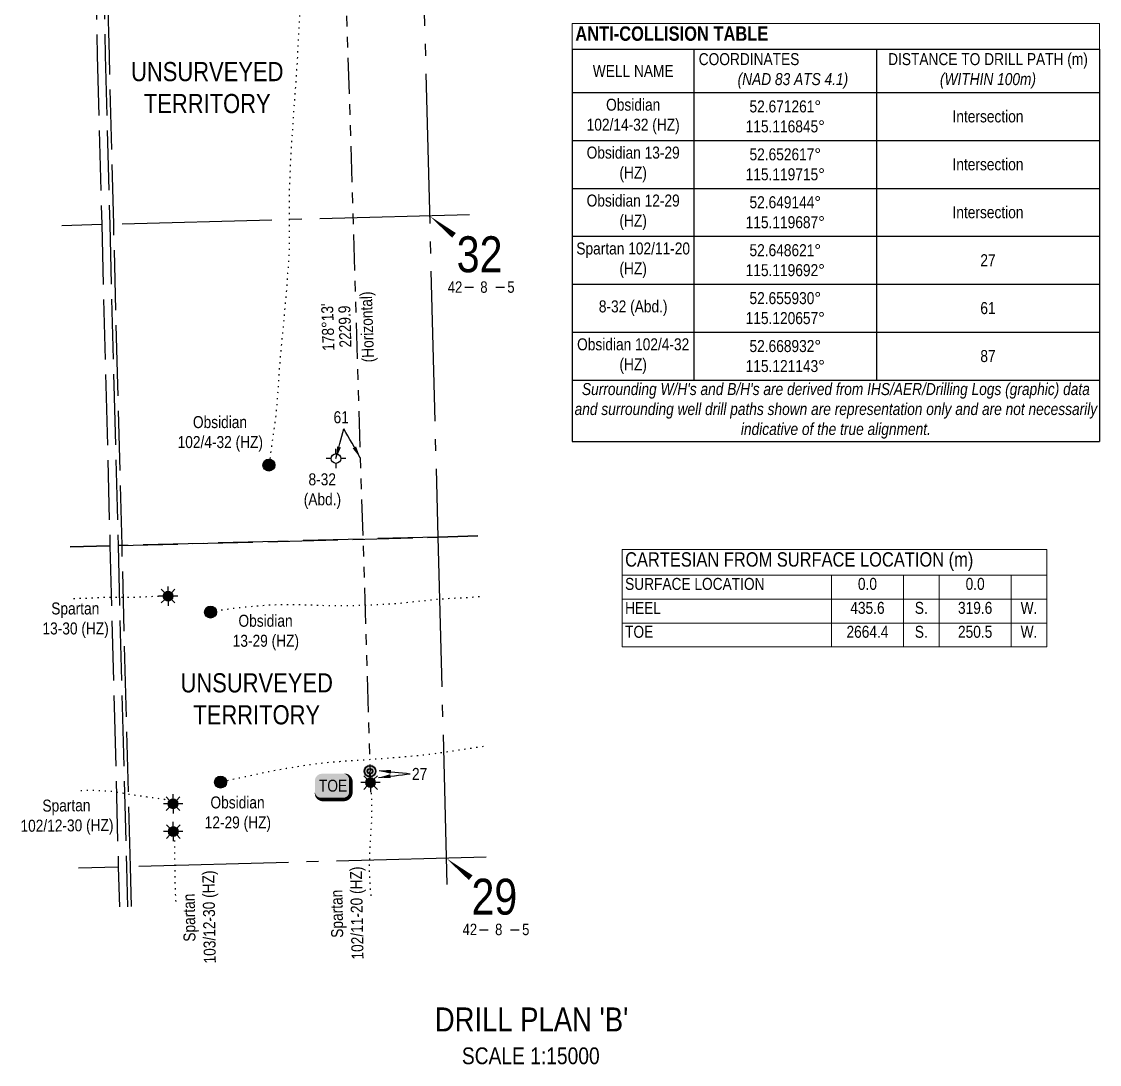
# Model space of a CAD drawing. Extents: x 623573 to 630850, y 5829278 to 5839468.
# Drawn here: x 623713 to 626412, y 5829278 to 5831889 of the extents above; entities that cross this region are included whole.
import ezdxf
from ezdxf.enums import TextEntityAlignment as Align

# ---------------------------------------------------------------- set-up
doc = ezdxf.new("R2010")
doc.units = 0
doc.header["$LTSCALE"] = 5
for name, pattern in [('foc-DOT', [1, 0.2, -0.8]), ('foc-DRILLPATH', [14.75, 6, -1.75, 1.75, -1.75, 1.75, -1.75]), ('foc-QUARTERLINE', [33, 25, -3, 2, -3]), ('foc-TIELINE', [1.875, 1.25, -0.625]), ('foc-UNSURVEYED', [12.5, 10, -2.5])]:
    doc.linetypes.add(name, pattern=pattern)
doc.layers.get('Defpoints').update_dxf_attribs({"color": 9})
for name, color, linetype in [('10', 1, 'Continuous'), ('9', 3, 'Continuous'), ('ABADATA-DRILL-T', 8, 'Continuous'), ('AS-DRILL', 8, 'foc-DOT'), ('AS-DRILL-T', 8, 'Continuous'), ('CG-NOTES', 7, 'Continuous'), ('DETAIL-T', 7, 'Continuous'), ('F-WS-S', 8, 'Continuous'), ('L-BD', 7, 'Continuous'), ('L-MON', 1, 'Continuous'), ('L-QSEC', 8, 'foc-QUARTERLINE'), ('L-SECLBL', 7, 'Continuous'), ('L-UNS-T', 3, 'Continuous'), ('L-USEC', 7, 'foc-UNSURVEYED'), ('P-PDRILLPATH', 12, 'foc-DRILLPATH'), ('T-TIE', 201, 'foc-TIELINE')]:
    doc.layers.add(name, color=color, linetype=linetype)
doc.layers.add('T-TIE-T', color=201, linetype='Continuous', lineweight=18)
doc.styles.add('0', font='ARIALN.TTF')
doc.styles.add('80', font='ARIALN.TTF', dxfattribs={"height": 10})
doc.styles.add('80CG', font='ARIALN.TTF', dxfattribs={"height": 10})
doc.styles.add('80L', font='ARIALN.TTF', dxfattribs={"height": 10})
doc.styles.add('BOLD', font='ARIALNB.TTF')
doc.styles.add('SIMPLEX', font='ARIALN.TTF')
doc.dimstyles.new('Compass 5 000', dxfattribs={"dimscale": 5, "dimtxt": 9, "dimasz": 2, "dimexe": 0.2, "dimexo": 0.0625, "dimgap": 0.5, "dimtad": 0, "dimtih": 1, "dimtoh": 1, "dimzin": 0, "dimdsep": 46, "dimtxsty": '80CG', "dimcen": 0.1, "dimse1": 1, "dimse2": 1, "dimclrd": 256, "dimclrt": 256, "dimaunit": 1, "dimadec": 4, "dimazin": 0, "dimtfac": 0.06, "dimtofl": 0, "dimtmove": 0, "dimatfit": 1, "dimfxl": 0.2, "dimtolj": 1, "dimtzin": 0, "dimlwd": -1, "dimarcsym": 0})

# ---------------------------------------------------------------- blocks, each defined once
blk = doc.blocks.new('L-SECLBL')
at = {"layer": '9', "color": 7}
for p, q in [((-5.08, -27.83), (-12.29, -27.83)), ((20.7, -27.83), (13.5, -27.83))]:
    blk.add_line(p, q, dxfattribs=at)
at = {"layer": '10', "color": 2, "style": 'SIMPLEX'}
blk.add_attdef('SEC', text='', height=30, dxfattribs=at).set_placement((0, 0), align=Align.MIDDLE)
at = {"layer": '10', "color": 5, "style": '80L'}
blk.add_attdef('TWP', text='', height=9.5, dxfattribs=at).set_placement((-14.43, -27.37), align=Align.MIDDLE_RIGHT)
blk.add_attdef('RGE', text='', height=9.5, dxfattribs=at).set_placement((3.62, -27.37), align=Align.MIDDLE_CENTER)
blk.add_attdef('MER', text='', height=9.5, dxfattribs=at).set_placement((23.17, -27.37), align=Align.MIDDLE_LEFT)
blk = doc.blocks.new('BH-Existing')
at = {"layer": 'AS-DRILL-T'}
h = blk.add_hatch(color=256, dxfattribs=at)
h.dxf.hatch_style = 1
edge = h.paths.add_edge_path()
edge.add_arc((0, 0), 0.5, 0, 360)
blk.add_circle((0, 0), 0.5, dxfattribs=at)
blk = doc.blocks.new('GAS')
h = blk.add_hatch(color=255)
h.dxf.hatch_style = 1
edge = h.paths.add_edge_path()
edge.add_arc((0, 0), 0.9, 0, 360)
for p, q in [((-0.81, 0), (-1.62, 0)), ((-0.57, 0.57), (-1.14, 1.14)), ((0, 0.81), (0, 1.62)), ((0.57, 0.57), (1.14, 1.14)), ((1.62, 0), (0.81, 0)), ((-0.57, -0.57), (-1.14, -1.14)), ((0, -0.81), (0, -1.62)), ((1.14, -1.14), (0.57, -0.57))]:
    blk.add_line(p, q)
blk.add_circle((0, 0), 0.8)
blk = doc.blocks.new('GABD')
for p, q in [((-0.81, 0), (-1.62, 0)), ((0, 0.81), (0, 1.62)), ((1.62, 0), (0.81, 0)), ((0, -0.81), (0, -1.62))]:
    blk.add_line(p, q)
blk.add_circle((0, 0), 0.8)
blk = doc.blocks.new('plbh')
at = {"layer": 'L-MON'}
h = blk.add_hatch(color=255, dxfattribs=at)
h.dxf.hatch_style = 1
edge = h.paths.add_edge_path()
edge.add_arc((0, 0), 1.16, 0, 360)
h = blk.add_hatch(color=256, dxfattribs=at)
h.dxf.hatch_style = 1
h.paths.add_polyline_path([(-0.96, 0, 1), (0.96, 0, 1)])
h.paths.add_polyline_path([(0.91, 0, -1), (-0.91, 0, -1)], flags=16)
h.paths.add_polyline_path([(0.45, 0, -1), (-0.45, 0, -1)], flags=0)
h = blk.add_hatch(color=256, dxfattribs=at)
h.dxf.hatch_style = 1
h.paths.add_polyline_path([(-0.45, 0, 1), (0.45, 0, 1)])
h.paths.add_polyline_path([(0.4, 0, -1), (-0.4, 0, -1)], flags=16)
at = {"layer": 'L-MON', "color": 240}
for radius in [0.96, 0.91, 0.45, 0.4]:
    blk.add_circle((0, 0), radius, dxfattribs=at)
blk = doc.blocks.new('*T81')
at = {"layer": 'CG-NOTES', "color": 0, "lineweight": -2, "transparency": 16777216}
for p, q in [((0, -64.3), (1320, -64.3)), ((0, -64.3), (0, -1046.4)), ((304.7, -64.3), (304.7, -892.5)), ((761.9, -64.3), (761.9, -892.5)), ((1320, -64.3), (1320, -1046.4)), ((0, -172.5), (1320, -172.5)), ((0, -292.5), (1320, -292.5)), ((0, -412.5), (1320, -412.5)), ((0, -532.5), (1320, -532.5)), ((0, -652.5), (1320, -652.5)), ((0, -772.5), (1320, -772.5)), ((0, -892.5), (1320, -892.5)), ((0, -1046.4), (1320, -1046.4))]:
    blk.add_line(p, q, dxfattribs=at)
at = {"layer": 'Defpoints', "color": 8, "linetype": 'ByBlock', "lineweight": 0, "transparency": 16777216}
for p, q in [((0, 0), (1320, 0)), ((0, 0), (0, -64.3)), ((1320, 0), (1320, -64.3))]:
    blk.add_line(p, q, dxfattribs=at)
at = {"layer": 'CG-NOTES', "color": 154, "transparency": 16777216, "insert": (7.5, -7), "char_height": 36, "width": 1305, "attachment_point": 1, "style": 'BOLD'}
blk.add_mtext('{\\C14;ANTI-COLLISION TABLE}', dxfattribs=at)
at = {"layer": 'CG-NOTES', "transparency": 16777216, "char_height": 30, "attachment_point": 5, "style": '0'}
for s, insert, width in [('COORDINATES                         {\\fArial Narrow|b0|i1|c0|p34;(NAD 83 ATS 4.1)}', (533.3, -118.4), 442.12), ('DISTANCE TO DRILL PATH (m) {\\fArial Narrow|b0|i1|c0|p34;(WITHIN 100m)}', (1040.9, -118.4), 543.133), ('WELL NAME', (152.4, -118.4), 289.747), ('Obsidian 102/14-32 (HZ)', (152.4, -232.5), 289.747), ('52.671261°^J115.116845°', (533.3, -232.5), 442.12), ('Intersection', (1040.9, -232.5), 543.133), ('Obsidian 13-29 (HZ)', (152.4, -352.5), 289.747), ('52.652617°^J115.119715°', (533.3, -352.5), 442.12), ('Intersection', (1040.9, -352.5), 543.133), ('Obsidian 12-29 (HZ)', (152.4, -472.5), 289.747), ('52.649144°^J115.119687°', (533.3, -472.5), 442.12), ('Intersection', (1040.9, -472.5), 543.133), ('Spartan 102/11-20 (HZ)', (152.4, -592.5), 289.747), ('52.648621°^J115.119692°', (533.3, -592.5), 442.12), ('27', (1040.9, -592.5), 543.133), ('52.655930°^J115.120657°', (533.3, -712.5), 442.12), ('8-32 (Abd.)', (152.4, -712.5), 289.747), ('61', (1040.9, -712.5), 543.133), ('Obsidian 102/4-32 (HZ)', (152.4, -832.5), 289.747), ('52.668932°^J115.121143°', (533.3, -832.5), 442.12), ('87', (1040.9, -832.5), 543.133), ("{\\fArial Narrow|b0|i1|c0|p34;Surrounding W/H's and B/H's are derived from IHS/AER/Drilling Logs (graphic) data and surrounding well drill paths shown are representation only and are not necessarily indicative of the true alignment.}", (660, -969.5), 1305)]:
    blk.add_mtext(s, dxfattribs=dict(at, insert=insert, width=width))
blk = doc.blocks.new('*T83')
at = {"layer": 'Defpoints', "color": 8, "linetype": 'ByBlock', "lineweight": 0, "transparency": 16777216}
for p, q in [((0, 0), (1063.9, 0)), ((0, 0), (0, -244.1)), ((1063.9, 0), (1063.9, -244.1)), ((0, -64.2), (1063.9, -64.2)), ((524.4, -64.2), (524.4, -244.1)), ((704.3, -64.2), (704.3, -244.1)), ((794.2, -64.2), (794.2, -244.1)), ((974, -64.2), (974, -244.1)), ((0, -124.2), (1063.9, -124.2)), ((0, -184.1), (1063.9, -184.1)), ((0, -244.1), (1063.9, -244.1))]:
    blk.add_line(p, q, dxfattribs=at)
at = {"layer": 'CG-NOTES', "color": 154, "transparency": 16777216, "insert": (7.5, -7), "char_height": 35.97, "width": 1048.948, "attachment_point": 1, "style": 'BOLD'}
blk.add_mtext('{\\fArial Narrow|b0|i0|c0|p34;\\C14;CARTESIAN FROM SURFACE LOCATION (m)}', dxfattribs=at)
at = {"layer": 'CG-NOTES', "transparency": 16777216, "style": '0'}
for s, insert, char_height, width, attachment_point in [('SURFACE LOCATION', (7.5, -71.2), 29.975, 509.445, 1), ('0.0', (614.4, -71.2), 29.97, 164.866, 2), ('0.0', (884.1, -71.2), 29.97, 164.866, 2), ('HEEL', (7.5, -131.2), 29.97, 509.445, 1), ('435.6', (614.4, -131.2), 29.97, 164.866, 2), ('S.', (749.2, -131.2), 29.97, 74.918, 2), ('319.6', (884.1, -131.2), 29.97, 164.866, 2), ('W.', (1019, -131.2), 29.97, 74.918, 2), ('TOE', (7.5, -191.1), 29.97, 509.445, 1), ('2664.4', (614.4, -191.1), 29.97, 164.866, 2), ('S.', (749.2, -191.1), 29.97, 74.918, 2), ('250.5', (884.1, -191.1), 29.97, 164.866, 2), ('W.', (1019, -191.1), 29.97, 74.918, 2)]:
    blk.add_mtext(s, dxfattribs=dict(at, insert=insert, char_height=char_height, width=width, attachment_point=attachment_point))
blk = doc.blocks.new('*U98')
h = blk.add_hatch(color=255)
edge = h.paths.add_edge_path()
edge.add_line((-9, -11.5), (9, -11.5))
edge.add_arc((9, -5.5), 6, 270, 360)
edge.add_line((15, -5.5), (15, 4))
edge.add_arc((9, 4), 6, 0, 90)
edge.add_line((9, 10), (-9, 10))
edge.add_arc((-9, 4), 6, 90, 180)
edge.add_line((-15, 4), (-15, -5.5))
edge.add_arc((-9, -5.5), 6, 180, 270)
at = {"color": 14, "flags": 128}
blk.add_lwpolyline([(-9, -11.5, 3, 3, 0), (9, -11.5, 3, 3, 0.414214), (15, -5.5, 3, 3, 0), (15, 4, 3, 0, 0.414214), (9, 10, 0, 0, 0), (-9, 10, 0, 0, 0.414214), (-15, 4, 0, 0, 0), (-15, -5.5, 0, 3, 0.414214)], format="xyseb", close=True, dxfattribs=at)
at = {"color": 14, "style": '80'}
blk.add_attdef('ENTER_TEXT_001', (-26.85, -4.92), '', height=10, dxfattribs=at)

msp = doc.modelspace()

# ---------------------------------------------------------------- linework, layer by layer
at = {"layer": 'AS-DRILL', "ltscale": 3, "flags": 128}
for points in [[(624658.809, 5833217.793), (624654.309, 5833210.902), (624650.895, 5833205.651), (624649.789, 5833203.931), (624645.255, 5833196.79), (624640.624, 5833189.487), (624635.896, 5833182.1), (624631.108, 5833174.663), (624628.57, 5833170.755), (624626.252, 5833167.183), (624621.309, 5833159.601), (624616.237, 5833151.966), (624611.055, 5833144.318), (624605.916, 5833136.591), (624598.171, 5833124.434), (624597.058, 5833122.634), (624593.179, 5833116.421), (624588.187, 5833108.407), (624583.195, 5833100.374), (624578.214, 5833092.301), (624573.254, 5833084.219), (624568.263, 5833076.165), (624563.233, 5833068.081), (624558.131, 5833060.045), (624552.919, 5833052.026), (624547.749, 5833043.948), (624542.7, 5833035.793), (624539.66, 5833030.782), (624537.714, 5833027.55), (624532.839, 5833019.249), (624528.067, 5833010.882), (624523.416, 5833002.437), (624518.928, 5832993.907), (624514.602, 5832985.281), (624510.468, 5832976.59), (624506.374, 5832967.86), (624502.322, 5832959.111), (624498.502, 5832950.258), (624494.925, 5832941.301), (624491.591, 5832932.251), (624485.578, 5832913.907), (624482.83, 5832904.652), (624480.292, 5832895.353), (624478.016, 5832885.97), (624476.073, 5832876.526), (624474.37, 5832867.038), (624472.723, 5832857.722), (624471.182, 5832848.208), (624469.901, 5832838.642), (624468.781, 5832829.079), (624467.782, 5832819.48), (624466.902, 5832809.893), (624466.134, 5832800.27), (624465.345, 5832790.646), (624464.496, 5832781.031), (624463.628, 5832771.404), (624462.749, 5832761.798), (624461.829, 5832752.221), (624460.949, 5832742.655), (624460.18, 5832733.061), (624459.581, 5832723.452), (624459.152, 5832713.828), (624458.734, 5832704.214), (624458.286, 5832694.568), (624457.798, 5832684.922), (624457.36, 5832675.288), (624456.932, 5832665.643), (624455.785, 5832646.387), (624454.288, 5832627.131), (624453.379, 5832617.534), (624452.379, 5832607.944), (624451.48, 5832598.338), (624450.651, 5832588.723), (624449.703, 5832579.095), (624448.627, 5832569.733), (624447.407, 5832560.178), (624446.469, 5832552.821), (624445.273, 5832543.456), (624444.198, 5832534.075), (624443.213, 5832524.706), (624442.238, 5832515.328), (624441.342, 5832505.981), (624440.557, 5832496.607), (624439.893, 5832487.196), (624439.116, 5832468.33), (624438.609, 5832449.48), (624437.791, 5832430.662), (624436.883, 5832411.812), (624436.137, 5832392.946), (624435.287, 5832374.187), (624434.28, 5832355.325), (624433.562, 5832336.499), (624433.135, 5832317.652), (624432.358, 5832298.795), (624431.209, 5832279.979), (624430.082, 5832261.133), (624429.375, 5832242.288), (624429.247, 5832223.458), (624429.28, 5832204.622), (624429.423, 5832185.76), (624429.636, 5832166.909), (624429.539, 5832148.05), (624428.863, 5832128.786), (624427.684, 5832109.988), (624426.012, 5832090.928), (624424.06, 5832071.87), (624422.454, 5832052.962), (624421.259, 5832033.634), (624419.727, 5832014.557), (624417.866, 5831995.452), (624416.025, 5831976.348), (624414.011, 5831957.358), (624412.03, 5831938.64), (624410.316, 5831919.639), (624408.953, 5831900.647), (624407.85, 5831882.002), (624406.732, 5831863.176), (624405.639, 5831844.541), (624404.657, 5831825.859), (624403.815, 5831807.581), (624402.9, 5831787.86), (624401.683, 5831768.611), (624400.186, 5831749.386), (624398.778, 5831730.162), (624397.511, 5831710.913), (624396.134, 5831691.68), (624394.636, 5831672.444), (624393.238, 5831653.221), (624392.012, 5831633.962), (624390.769, 5831614.933), (624389.472, 5831595.673), (624388.336, 5831576.397), (624387.199, 5831557.14), (624386.173, 5831537.867), (624385.377, 5831518.58), (624384.351, 5831499.306), (624383.335, 5831480.033), (624382.779, 5831460.722), (624382.564, 5831441.43), (624382.578, 5831422.143), (624382.793, 5831402.842), (624382.945, 5831393.203), (624383.017, 5831383.582), (624383.069, 5831373.94), (624383.201, 5831364.3), (624383.253, 5831354.668), (624383.245, 5831345.024), (624383.157, 5831335.399), (624382.909, 5831325.759), (624382.671, 5831316.139), (624382.373, 5831306.498), (624381.984, 5831296.875), (624381.436, 5831287.237), (624380.707, 5831277.625), (624379.953, 5831268.592), (624379.06, 5831258.395), (624378.27, 5831248.801), (624377.571, 5831239.2), (624376.882, 5831229.598), (624376.193, 5831219.987), (624375.524, 5831210.376), (624374.716, 5831200.762), (624373.826, 5831191.155), (624372.917, 5831181.558), (624372.028, 5831171.952), (624371.229, 5831162.348), (624370.38, 5831152.752), (624368.592, 5831133.539), (624366.743, 5831114.334), (624364.794, 5831095.156), (624363.066, 5831075.935), (624361.328, 5831056.723), (624359.599, 5831037.531), (624358.094, 5831018.215), (624357.376, 5831008.593), (624356.707, 5830998.962), (624355.531, 5830979.685), (624354.234, 5830960.434), (624352.786, 5830941.2), (624351.234, 5830922.163), (624349.406, 5830902.948), (624347.106, 5830883.801), (624344.293, 5830864.751), (624341.32, 5830845.697), (624338.7, 5830826.572), (624336.34, 5830807.424), (624334.535, 5830794.202), (624332.147, 5830778.394)], [(624078.638, 5830449.728), (624078.679, 5830449.699), (624079.475, 5830449.85), (624080.164, 5830450.298), (624079.714, 5830450.657), (624078.825, 5830450.643), (624078.036, 5830450.583), (624077.031, 5830451.127), (624076.202, 5830452.246), (624077.423, 5830452.218), (624077.626, 5830452.113), (624077.749, 5830452.006), (624077.652, 5830451.863), (624077.226, 5830451.712), (624076.5, 5830451.543), (624075.455, 5830451.336), (624074.082, 5830451.06), (624072.409, 5830450.767), (624070.435, 5830450.505), (624068.181, 5830450.257), (624065.586, 5830450.009), (624062.652, 5830449.753), (624059.407, 5830449.528), (624055.79, 5830449.344), (624051.863, 5830449.202), (624047.615, 5830449.082), (624043.067, 5830448.934), (624038.211, 5830448.707), (624033.006, 5830448.432), (624027.473, 5830448.118), (624021.619, 5830447.796), (624015.485, 5830447.486), (624009.03, 5830447.208), (624002.303, 5830447.014), (623995.314, 5830446.902), (623988.163, 5830446.826), (623980.832, 5830446.775), (623973.289, 5830446.789), (623965.464, 5830446.886), (623957.54, 5830446.93), (623949.369, 5830446.848), (623941.08, 5830446.722), (623932.67, 5830446.614), (623924.201, 5830446.464), (623916.514, 5830446.254), (623906.31, 5830445.868), (623897.399, 5830445.427), (623888.398, 5830444.943), (623879.226, 5830444.524), (623869.891, 5830444.211), (623860.444, 5830443.966), (623850.467, 5830443.736), (623837.659, 5830443.39)], [(624859.254, 5830448.274), (624847.752, 5830447.455), (624838.118, 5830446.73), (624819.09, 5830445.627), (624809.438, 5830445.191), (624790.139, 5830444.141), (624780.551, 5830443.587), (624761.639, 5830442.257), (624752.268, 5830441.439), (624742.778, 5830440.547), (624723.78, 5830438.714), (624714.192, 5830437.731), (624695.351, 5830435.632), (624685.738, 5830434.507), (624676.134, 5830433.383), (624666.779, 5830432.325), (624647.566, 5830430.677), (624637.916, 5830430.141), (624618.835, 5830429.196), (624609.194, 5830428.721), (624590.211, 5830427.839), (624580.789, 5830427.41), (624561.866, 5830426.519), (624552.58, 5830426.214), (624524.058, 5830425.91), (624514.445, 5830425.895), (624495.118, 5830425.904), (624466.368, 5830426.304), (624437.793, 5830427.239), (624408.856, 5830428.245), (624389.6, 5830428.626), (624379.955, 5830428.681), (624360.864, 5830428.466), (624351.449, 5830428.137), (624332.569, 5830427.157), (624322.962, 5830426.523), (624303.844, 5830425.057), (624294.363, 5830424.216), (624284.873, 5830423.325), (624275.392, 5830422.504), (624265.98, 5830421.685), (624247.019, 5830419.593), (624237.669, 5830418.325), (624205.732, 5830413.609), (624186.001, 5830410.366)], [(624869.022, 5830073.43), (624862.764, 5830072.532), (624853.227, 5830071.129), (624824.571, 5830066.84), (624796.153, 5830062.587), (624767.518, 5830058.248), (624738.853, 5830054.269), (624710.399, 5830051.016), (624681.782, 5830048.248), (624653.107, 5830045.789), (624624.306, 5830043.587), (624595.552, 5830041.466), (624566.598, 5830039.33), (624537.827, 5830037.488), (624509.155, 5830035.66), (624489.938, 5830034.151), (624470.892, 5830032.247), (624451.876, 5830029.923), (624432.746, 5830027.417), (624423.198, 5830026.084), (624413.653, 5830024.651), (624394.658, 5830021.558), (624375.767, 5830018.317), (624366.245, 5830016.745), (624337.892, 5830011.553), (624328.431, 5830009.603), (624309.76, 5830005.598), (624300.351, 5830003.528), (624281.641, 5829999.502), (624253.77, 5829993.493), (624238.711, 5829990.234), (624211.323, 5829984.528)], [(624586.659, 5829983.391), (624586.659, 5829983.401), (624586.619, 5829983.8), (624586.623, 5829984.8), (624586.452, 5829986.367), (624586.155, 5829988.529), (624585.603, 5829991.656), (624584.948, 5829995.3), (624584.68, 5829996.744), (624584.46, 5829997.888), (624584.38, 5829998.667), (624584.269, 5829999.104), (624584.237, 5829999.163), (624584.456, 5829998.809), (624584.818, 5829997.998), (624585.462, 5829996.304), (624585.961, 5829995.207), (624586.397, 5829994.228), (624586.749, 5829993.357), (624587.093, 5829992.445), (624587.429, 5829991.474), (624587.781, 5829990.623), (624588.141, 5829989.862), (624588.511, 5829989.091), (624588.803, 5829988.278), (624588.946, 5829987.392), (624589.048, 5829986.524), (624589.029, 5829985.733), (624588.889, 5829984.97), (624588.686, 5829984.314), (624588.525, 5829983.96), (624588.501, 5829983.729), (624588.509, 5829983.419), (624588.314, 5829983.224), (624587.935, 5829983.204), (624587.587, 5829983.115), (624587.3, 5829982.987), (624587.114, 5829982.842), (624586.946, 5829982.758), (624586.719, 5829982.642), (624586.473, 5829982.496), (624586.348, 5829982.302), (624586.331, 5829982.162), (624586.296, 5829981.971), (624586.28, 5829981.84), (624586.255, 5829981.64), (624586.29, 5829981.08), (624586.433, 5829980.194), (624586.674, 5829978.99), (624586.973, 5829977.517), (624587.277, 5829975.834), (624587.545, 5829974.001), (624587.675, 5829972.064), (624587.769, 5829969.985), (624587.907, 5829967.768), (624588.08, 5829965.362), (624588.228, 5829962.775), (624588.281, 5829959.985), (624588.299, 5829956.965), (624588.308, 5829953.574), (624588.436, 5829949.826), (624588.612, 5829945.739), (624588.755, 5829941.431), (624588.932, 5829936.934), (624589.187, 5829932.169), (624589.439, 5829927.084), (624589.556, 5829921.835), (624589.559, 5829916.374), (624589.507, 5829910.69), (624589.45, 5829904.837), (624589.409, 5829898.344), (624589.309, 5829892.219), (624589.072, 5829885.971), (624588.659, 5829879.548), (624588.134, 5829872.832), (624587.624, 5829865.946), (624587.189, 5829858.852), (624586.682, 5829851.437), (624586.078, 5829843.908), (624585.477, 5829836.26), (624584.952, 5829828.424), (624584.64, 5829820.423), (624584.462, 5829812.285), (624584.208, 5829804.026), (624583.898, 5829795.585), (624583.713, 5829786.957), (624583.671, 5829778.213), (624583.622, 5829769.379), (624583.615, 5829760.426), (624583.872, 5829751.359), (624584.37, 5829742.229), (624584.94, 5829733.051), (624585.539, 5829723.903), (624586.171, 5829714.607), (624586.865, 5829705.262), (624587.52, 5829695.876), (624587.981, 5829688.845)], [(624092.14, 5829930.333), (624091.903, 5829930.617), (624090.813, 5829931.769), (624090.575, 5829931.683), (624090.354, 5829930.957), (624089.523, 5829929.055), (624089.029, 5829928.052), (624088.477, 5829926.937), (624088.402, 5829926.365), (624088.831, 5829926.036), (624089.302, 5829925.998), (624090.675, 5829926.274), (624092.173, 5829926.773), (624092.805, 5829927.099), (624093.369, 5829927.704), (624093.874, 5829928.308), (624094.348, 5829928.93), (624094.64, 5829929.608), (624094.772, 5829930.302), (624094.814, 5829931.003), (624094.836, 5829931.704), (624094.942, 5829932.607), (624095.054, 5829933.68), (624095.271, 5829934.596), (624095.332, 5829934.928), (624095.197, 5829935.134), (624095.015, 5829935.209), (624094.836, 5829935.145), (624094.767, 5829935.133), (624094.706, 5829935.151), (624094.514, 5829935.236), (624093.977, 5829935.503), (624092.985, 5829935.947), (624091.59, 5829936.481), (624089.793, 5829937.114), (624087.624, 5829937.818), (624085.076, 5829938.482), (624082.121, 5829939.046), (624078.826, 5829939.56), (624075.251, 5829940.077), (624071.406, 5829940.638), (624067.277, 5829941.291), (624062.838, 5829941.976), (624058.039, 5829942.651), (624052.719, 5829943.343), (624046.857, 5829944.131), (624040.671, 5829945.051), (624034.253, 5829946.044), (624027.574, 5829947.041), (624020.606, 5829948.04), (624013.338, 5829949.022), (624005.801, 5829949.986), (623997.931, 5829951.012), (623989.828, 5829952.182), (623981.529, 5829953.577), (623973.065, 5829955.147), (623964.632, 5829956.709), (623956.159, 5829958.239), (623947.642, 5829959.578), (623938.971, 5829960.633), (623930.117, 5829961.443), (623921.067, 5829962.088), (623911.932, 5829962.571), (623902.76, 5829962.913), (623893.56, 5829963.164), (623884.243, 5829963.332), (623874.892, 5829963.249), (623865.458, 5829962.893), (623855.962, 5829962.587), (623850.125, 5829962.422)], [(624094.7, 5829860.507), (624094.609, 5829860.554), (624093.951, 5829860.867), (624093.789, 5829860.913), (624092.755, 5829860.676), (624092.521, 5829860.43), (624092.549, 5829860.151), (624092.74, 5829859.725), (624092.883, 5829859.609), (624093.62, 5829859.738), (624094.196, 5829859.873), (624094.836, 5829859.89), (624095.316, 5829859.512), (624095.414, 5829858.815), (624095.438, 5829858.305), (624095.723, 5829858.102), (624095.861, 5829858.166), (624096.263, 5829858.897), (624096.523, 5829859.254), (624096.621, 5829859.336), (624096.71, 5829859.398), (624096.76, 5829859.39), (624096.781, 5829859.34), (624096.82, 5829858.991), (624096.799, 5829858.28), (624096.737, 5829857.178), (624096.655, 5829855.716), (624096.561, 5829853.963), (624096.469, 5829852.11), (624096.369, 5829850.186), (624096.265, 5829848.013), (624096.16, 5829845.52), (624096.034, 5829842.685), (624095.877, 5829839.48), (624095.7, 5829835.894), (624095.544, 5829831.909), (624095.468, 5829827.505), (624095.553, 5829822.706), (624095.718, 5829817.509), (624095.814, 5829811.869), (624095.871, 5829805.839), (624095.948, 5829799.408), (624096.096, 5829792.59), (624096.343, 5829785.384), (624096.568, 5829777.867), (624096.651, 5829770.067), (624096.617, 5829762.143), (624096.565, 5829754.149), (624096.528, 5829745.955), (624096.577, 5829737.514), (624096.771, 5829728.896), (624097.09, 5829720.071), (624097.372, 5829713.456), (624097.984, 5829700.338), (624098.028, 5829699.399), (624098.893, 5829683.836), (624099.355, 5829675.79)]]:
    msp.add_lwpolyline(points, dxfattribs=at)
at = {"layer": 'L-QSEC', "ltscale": 3}
for p, q in [((624712.193, 5832253.047), (624755.326, 5830598.029)), ((624834.329, 5831404.808), (623933.525, 5831380.736)), ((623913.412, 5831380.215), (623813.448, 5831377.534)), ((624755.326, 5830598.029), (624778.875, 5829693.946)), ((624876.236, 5829796.576), (623975.208, 5829772.492)), ((623955.095, 5829771.971), (623855.13, 5829769.291))]:
    msp.add_line(p, q, dxfattribs=at)
at = {"layer": 'L-SECLBL', "flags": 128}
for points in [[(624734.369, 5831402.137, 0, 14.995, 0), (624795.6, 5831353.379, 0, 0, 0)], [(624776.271, 5829793.904, 0, 14.995, 0), (624837.502, 5829745.146, 0, 0, 0)]]:
    msp.add_lwpolyline(points, format="xyseb", dxfattribs=at)
at = {"layer": 'L-USEC', "ltscale": 3}
for p, q in [((623891.356, 5832231.185), (623902.449, 5831803.184)), ((623911.462, 5832231.706), (623922.555, 5831803.706)), ((623932.603, 5831803.991), (623921.64, 5832226.959)), ((623902.449, 5831803.184), (623913.412, 5831380.215)), ((623922.562, 5831803.706), (623933.525, 5831380.736)), ((623943.565, 5831381.021), (623932.603, 5831803.991)), ((623913.412, 5831380.215), (623923.832, 5830978.153)), ((623933.525, 5831380.736), (623943.946, 5830978.675)), ((623953.986, 5830978.958), (623943.565, 5831381.021)), ((623923.832, 5830978.153), (623934.253, 5830576.092)), ((623943.946, 5830978.675), (623954.366, 5830576.614)), ((623964.407, 5830576.898), (623953.986, 5830978.958)), ((624354.836, 5830587.329), (623954.366, 5830576.614)), ((623954.366, 5830576.614), (624354.836, 5830587.329)), ((624755.326, 5830598.029), (624354.836, 5830587.329)), ((624354.836, 5830587.329), (624755.326, 5830598.029)), ((624855.282, 5830600.7), (624755.326, 5830598.029)), ((624755.326, 5830598.029), (624855.282, 5830600.7)), ((623834.289, 5830573.412), (623934.253, 5830576.092)), ((623934.253, 5830576.092), (623834.289, 5830573.412)), ((623934.253, 5830576.092), (623944.674, 5830174.032)), ((623954.366, 5830576.614), (623964.787, 5830174.553)), ((623974.827, 5830174.838), (623964.407, 5830576.898)), ((623944.674, 5830174.032), (623955.095, 5829771.971)), ((623964.78, 5830174.553), (623975.201, 5829772.492)), ((623985.248, 5829772.776), (623974.827, 5830174.838)), ((623955.095, 5829771.971), (623957.686, 5829672.004)), ((623975.208, 5829772.492), (623977.798, 5829672.542)), ((623987.84, 5829672.81), (623985.248, 5829772.776))]:
    msp.add_line(p, q, dxfattribs=at)
at = {"layer": 'P-PDRILLPATH', "ltscale": 3}
msp.add_line((624516.402, 5832239.948), (624585.402, 5830011.948), dxfattribs=at)
at = {"layer": 'T-TIE'}
msp.add_line((624584.237, 5829999.163), (624585.402, 5830011.948), dxfattribs=at)

# ---------------------------------------------------------------- block references
for name, p in [('*T81', (625091.977, 5831883.553)), ('*T83', (625216.625, 5830566.952))]:
    msp.add_blockref(name, p)
at = {"layer": 'AS-DRILL-T', "xscale": 29.98945950000015, "yscale": 29.98945950000015, "zscale": 29.98945950000015}
for p in [(624332.147, 5830778.394), (624186.001, 5830410.366), (624211.323, 5829984.528)]:
    msp.add_blockref('BH-Existing', p, dxfattribs=at)
at = {"layer": 'CG-NOTES'}
ref = msp.add_blockref('*U98', (624492.296, 5829975.605), dxfattribs=dict(at, xscale=2.999115960000029, yscale=2.999115960000029, zscale=2.999115960000029))
ref.add_attrib('ENTER_TEXT_001', 'TOE', (624457.466, 5829960.6), dxfattribs={"layer": '0', "color": 14, "height": 29.9912, "style": '80'})
at = {"layer": 'F-WS-S', "color": 6, "xscale": 14.99472975000008, "yscale": 14.99472975000008, "zscale": 14.99472975000008}
for name, p in [('GABD', (624500.178, 5830794.591)), ('GAS', (624079.82, 5830450.074)), ('GAS', (624586.659, 5829983.391)), ('GAS', (624092.14, 5829930.333)), ('GAS', (624092.755, 5829860.676))]:
    msp.add_blockref(name, p, dxfattribs=at)
at = {"layer": 'L-MON', "color": 6, "xscale": 14.99472975000008, "yscale": 14.99472975000008, "zscale": 14.99472975000008}
msp.add_blockref('plbh', (624585.402, 5830011.948), dxfattribs=at)
at = {"layer": 'L-SECLBL', "color": 2, "xscale": 2.998945950000009, "yscale": 2.998945950000009, "zscale": 2.998945950000009}
for p, values in [((624859.782, 5831306.035), {'SEC': '32', 'TWP': '42', 'RGE': '8', 'MER': '5'}), ((624896.825, 5829697.667), {'SEC': '29', 'TWP': '42', 'RGE': '8', 'MER': '5'})]:
    msp.add_blockref('L-SECLBL', p, dxfattribs=at).add_auto_attribs(values)

# ---------------------------------------------------------------- texts
at = {"layer": 'ABADATA-DRILL-T', "char_height": 29.98946, "attachment_point": 1, "style": '80L'}
for s, width, insert in [('\\pi40.333;Obsidian\\P\\pi2.0283;102/4-32 (HZ)', 212.12128, (624101.538, 5830900.894)), ('\\pi33.988;8-32\\P\\pi22.072;(Abd.)', 133.54011, (624397.38, 5830757.577)), ('\\pi23.99;Spartan\\P\\pi2.0199;13-30 (HZ)', 164.3382, (623763.169, 5830434.251)), ('\\pi17.859;Obsidian\\P\\pi3.4366;13-29 (HZ)', 167.17166, (624238.132, 5830403.443)), ('\\pi16.442;Obsidian\\P\\pi2.0199;12-29 (HZ)', 164.3382, (624169.408, 5829948.653))]:
    msp.add_mtext_dynamic_manual_height_columns(s, width=width, gutter_width=49.976, heights=[0], dxfattribs=dict(at, insert=insert))
for s, insert, rotation in [('\\pi57.439;Spartan\\P\\pi2.0317;102/12-30 (HZ)', (623707.468, 5829939.989), 0.508359), ('\\pi57.439;Spartan\\P\\pi2.0317;102/11-20 (HZ)', (624489.254, 5829537.038), 90.981111), ('\\pi57.439;Spartan\\P\\pi2.0317;103/12-30 (HZ)', (624119.455, 5829527.236), 90.981111)]:
    msp.add_mtext_dynamic_manual_height_columns(s, width=231.23452, gutter_width=49.976, heights=[0], dxfattribs=dict(at, insert=insert, rotation=rotation))
at = {"layer": 'DETAIL-T', "color": 3, "insert": (624646.973, 5829420.268), "char_height": 60, "width": 677.50259, "attachment_point": 1, "style": '80CG'}
msp.add_mtext("\\pi100.67;DRILL PLAN 'B'\\P\\pi168.5;{\\H0.7x;SCALE 1:15000}", dxfattribs=at)
at = {"layer": 'L-BD', "color": 5, "style": '80L'}
for s, height, rotation, p in [('(Horizontal) ', 29.98946, 91.843611, (624581.408, 5831128.941)), ("178°13'", 29.9895, 91.7739, (624479.711, 5831123.744)), ('2229.9', 29.9895, 91.7739, (624522.426, 5831125.067))]:
    msp.add_text(s, height=height, rotation=rotation, dxfattribs=at).set_placement(p, align=Align.MIDDLE)
at = {"layer": 'L-UNS-T', "color": 3, "char_height": 47.98314, "attachment_point": 5, "style": '80L'}
for insert in [(624177.808, 5831723.084), (624301.687, 5830192.723)]:
    msp.add_mtext_dynamic_manual_height_columns('UNSURVEYED TERRITORY', width=126.41375, gutter_width=47.5, heights=[0], dxfattribs=dict(at, insert=insert))
at = {"layer": 'T-TIE-T', "style": '80L'}
for s, p in [('61', (624513.174, 5830897.982)), ('27', (624709.607, 5830005.131))]:
    msp.add_text(s, height=29.9806, dxfattribs=at).set_placement(p, align=Align.MIDDLE)

# ---------------------------------------------------------------- leaders
at = {"layer": 'T-TIE-T', "path_type": 1}
for points in [[(624500.178, 5830794.591), (624519.533, 5830869.267)], [(624561.106, 5830796.478), (624519.533, 5830869.267)], [(624607.982, 5830013.25), (624686.303, 5830005.526)], [(624606.952, 5829995.742), (624686.303, 5830005.526)]]:
    msp.add_leader(points, dimstyle='Compass 5 000', override={"dimasz": 6, "dimgap": 0.5, "dimtad": 0}, dxfattribs=at)

doc.saveas('drawing.dxf')
